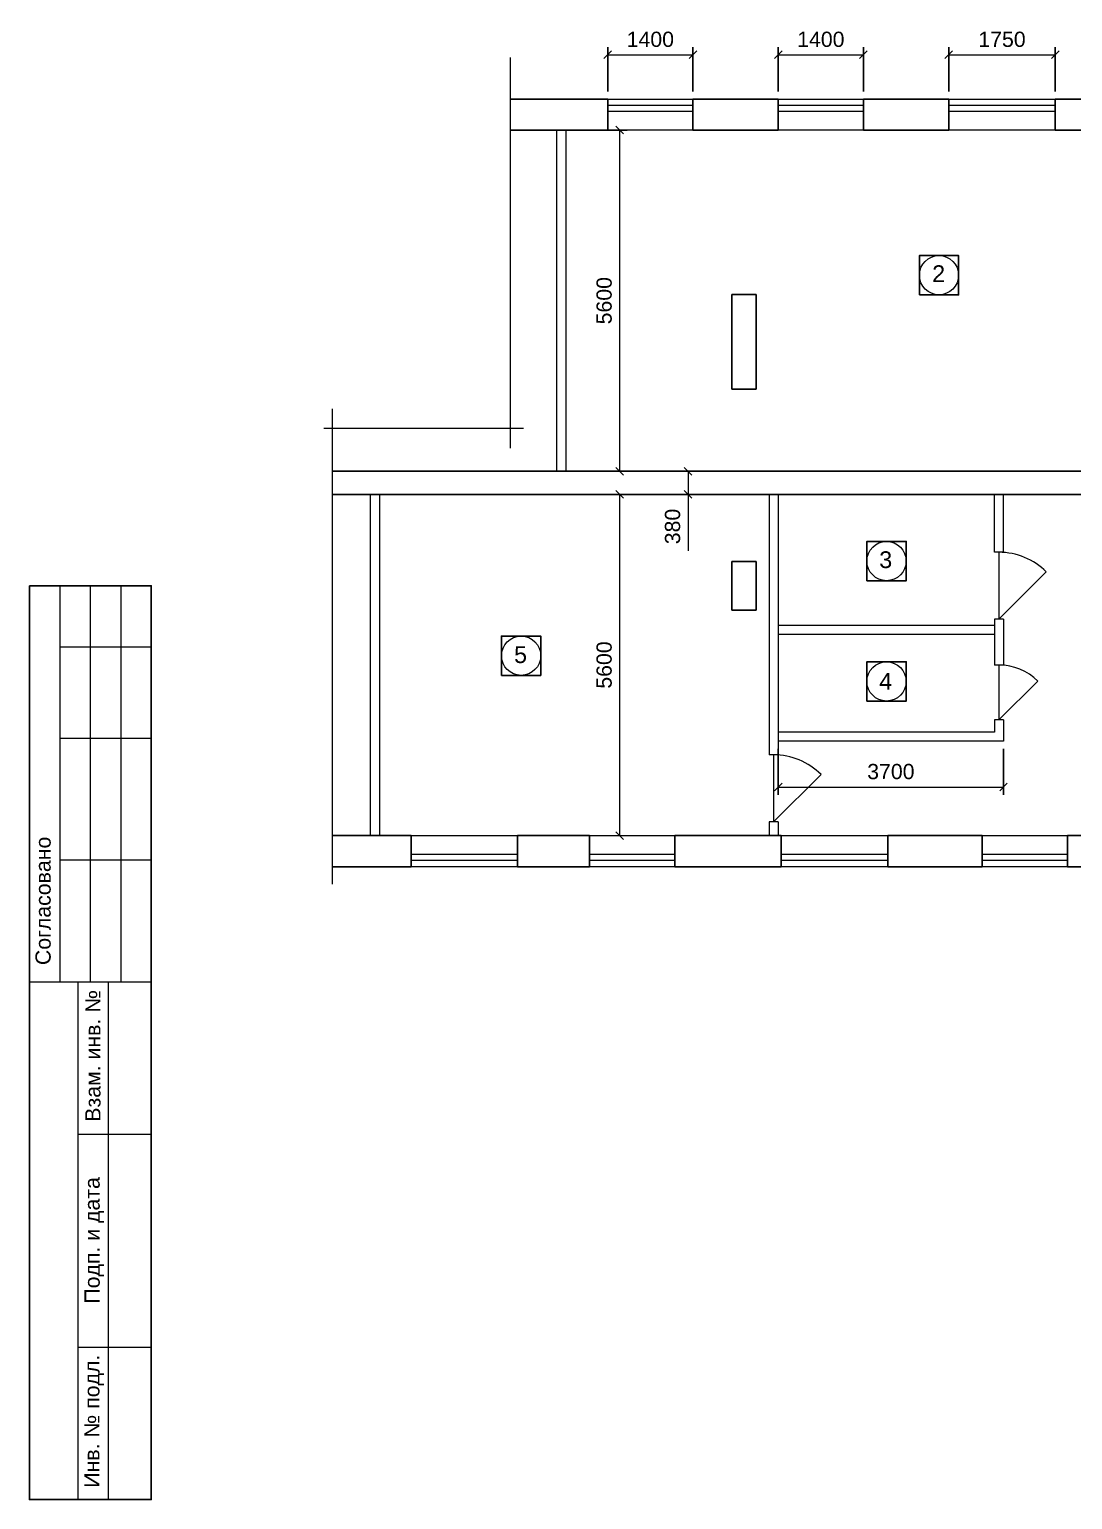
# Model space of a CAD drawing. Header units: metres. Extents: x 0 to 81.5, y -0.4 to 24.5.
# Drawn here: x 0.01 to 17.14, y 0.01 to 24.15 of the extents above; entities that cross this region are included whole.
import ezdxf
from ezdxf.enums import TextEntityAlignment as Align

# ---------------------------------------------------------------- set-up
doc = ezdxf.new("R2010")
doc.units = ezdxf.units.M
doc.header["$MEASUREMENT"] = 0
doc.layers.get('DEFPOINTS').update_dxf_attribs({"lineweight": 0})
doc.layers.add('Level 44', color=7, linetype='Continuous', lineweight=0)
doc.layers.add('Level 63', color=7, linetype='Continuous', lineweight=0)
doc.layers.add('YOLO_STAMP', color=1, linetype='Continuous')
doc.layers.add('YOLO_TABLE', color=1, linetype='Continuous')
doc.styles.get("Standard").update_dxf_attribs({"font": 'txt.shx'})
doc.styles.add('Style-Arial', font='arial.ttf')
doc.dimstyles.get("Standard").update_dxf_attribs({"dimtxt": 0.18, "dimasz": 0.18, "dimexe": 0.18, "dimexo": 0.0625, "dimgap": 0.09, "dimtad": 0, "dimtih": 1, "dimtoh": 1, "dimdec": 4, "dimzin": 0, "dimdsep": 46, "dimtxsty": 'Standard', "dimcen": 0.09, "dimadec": 0, "dimazin": 0, "dimtfac": 1, "dimtdec": 4, "dimtofl": 0, "dimtmove": 0, "dimatfit": 3, "dimfxl": 1, "dimtolj": 1, "dimtzin": 0, "dimarcsym": 0})

# ---------------------------------------------------------------- blocks, each defined once
blk = doc.blocks.new('_Oblique')
at = {"color": 0, "linetype": 'ByBlock', "lineweight": -2}
blk.add_line((0.5, 0.5), (-0.5, -0.5), dxfattribs=at)
blk = doc.blocks.new('*D25')
at = {"color": 0, "lineweight": -2, "transparency": 16777216}
for p, q in [((9.504, 23.127), (9.504, 23.854)), ((10.904, 23.127), (10.904, 23.854))]:
    blk.add_line(p, q, dxfattribs=at)
at = {"color": 5, "lineweight": 0, "transparency": 16777216}
blk.add_line((9.504, 23.729), (10.904, 23.729), dxfattribs=at)
at = {"layer": 'DEFPOINTS', "color": 0, "transparency": 16777216}
for p in [(10.904, 23.729), (9.504, 23.002), (10.904, 23.002)]:
    blk.add_point(p, dxfattribs=at)
at = {"color": 5, "lineweight": 0, "transparency": 16777216, "xscale": 0.125, "yscale": 0.125, "zscale": 0.125, "rotation": 180}
blk.add_blockref('_Oblique', (9.504, 23.729), dxfattribs=at)
at = {"color": 5, "lineweight": 0, "transparency": 16777216, "xscale": 0.125, "yscale": 0.125, "zscale": 0.125}
blk.add_blockref('_Oblique', (10.904, 23.729), dxfattribs=at)
at = {"color": 0, "transparency": 16777216, "insert": (10.204, 23.981), "char_height": 0.25, "attachment_point": 5, "style": 'Style-Arial'}
blk.add_mtext('1400', dxfattribs=at)
blk = doc.blocks.new('TerminatorOpen')
at = {"color": 0, "linetype": 'ByBlock', "lineweight": -2}
for q in [(-1, 0.5), (-1, 0), (-1, -0.5)]:
    blk.add_line((0, 0), q, dxfattribs=at)
blk = doc.blocks.new('*D26')
at = {"color": 0, "lineweight": -2, "transparency": 16777216}
for p, q in [((12.304, 23.127), (12.304, 23.854)), ((13.704, 23.127), (13.704, 23.854))]:
    blk.add_line(p, q, dxfattribs=at)
at = {"color": 5, "lineweight": 0, "transparency": 16777216}
blk.add_line((12.304, 23.729), (13.704, 23.729), dxfattribs=at)
at = {"layer": 'DEFPOINTS', "color": 0, "transparency": 16777216}
for p in [(13.704, 23.729), (12.304, 23.002), (13.704, 23.002)]:
    blk.add_point(p, dxfattribs=at)
at = {"color": 5, "lineweight": 0, "transparency": 16777216, "xscale": 0.125, "yscale": 0.125, "zscale": 0.125, "rotation": 180}
blk.add_blockref('_Oblique', (12.304, 23.729), dxfattribs=at)
at = {"color": 5, "lineweight": 0, "transparency": 16777216, "xscale": 0.125, "yscale": 0.125, "zscale": 0.125}
blk.add_blockref('_Oblique', (13.704, 23.729), dxfattribs=at)
at = {"color": 0, "transparency": 16777216, "insert": (13.004, 23.981), "char_height": 0.25, "attachment_point": 5, "style": 'Style-Arial'}
blk.add_mtext('1400', dxfattribs=at)
blk = doc.blocks.new('*D27')
at = {"color": 0, "lineweight": -2, "transparency": 16777216}
for p, q in [((15.104, 23.127), (15.104, 23.854)), ((16.854, 23.127), (16.854, 23.854))]:
    blk.add_line(p, q, dxfattribs=at)
at = {"color": 5, "lineweight": 0, "transparency": 16777216}
blk.add_line((15.104, 23.729), (16.854, 23.729), dxfattribs=at)
at = {"layer": 'DEFPOINTS', "color": 0, "transparency": 16777216}
for p in [(16.854, 23.729), (15.104, 23.002), (16.854, 23.002)]:
    blk.add_point(p, dxfattribs=at)
at = {"color": 5, "lineweight": 0, "transparency": 16777216, "xscale": 0.125, "yscale": 0.125, "zscale": 0.125, "rotation": 180}
blk.add_blockref('_Oblique', (15.104, 23.729), dxfattribs=at)
at = {"color": 5, "lineweight": 0, "transparency": 16777216, "xscale": 0.125, "yscale": 0.125, "zscale": 0.125}
blk.add_blockref('_Oblique', (16.854, 23.729), dxfattribs=at)
at = {"color": 0, "transparency": 16777216, "insert": (15.979, 23.981), "char_height": 0.25, "attachment_point": 5, "style": 'Style-Arial'}
blk.add_mtext('1750', dxfattribs=at)
blk = doc.blocks.new('*D70')
at = {"color": 0, "lineweight": -2, "transparency": 16777216}
for p, q in [((8.939, 22.492), (9.824, 22.492)), ((8.939, 16.892), (9.824, 16.892))]:
    blk.add_line(p, q, dxfattribs=at)
at = {"color": 5, "lineweight": 0, "transparency": 16777216}
blk.add_line((9.699, 22.492), (9.699, 16.892), dxfattribs=at)
at = {"layer": 'DEFPOINTS', "color": 0, "transparency": 16777216}
for p in [(8.814, 22.492), (8.814, 16.892), (9.699, 16.892)]:
    blk.add_point(p, dxfattribs=at)
at = {"color": 5, "lineweight": 0, "transparency": 16777216, "xscale": 0.125, "yscale": 0.125, "zscale": 0.125}
for p, rotation in [((9.699, 22.492), 90), ((9.699, 16.892), 270)]:
    blk.add_blockref('_Oblique', p, dxfattribs=dict(at, rotation=rotation))
at = {"color": 0, "transparency": 16777216, "insert": (9.446, 19.692), "char_height": 0.25, "attachment_point": 5, "rotation": 90, "style": 'Style-Arial'}
blk.add_mtext('5600', dxfattribs=at)
blk = doc.blocks.new('*D71')
at = {"color": 0, "lineweight": -2, "transparency": 16777216}
for p, q in [((9.824, 16.892), (10.948, 16.892)), ((9.824, 16.512), (10.948, 16.512))]:
    blk.add_line(p, q, dxfattribs=at)
at = {"color": 5, "lineweight": 0, "transparency": 16777216}
for p, q in [((10.823, 16.892), (10.823, 16.512)), ((10.823, 16.512), (10.823, 15.586))]:
    blk.add_line(p, q, dxfattribs=at)
at = {"layer": 'DEFPOINTS', "color": 0, "transparency": 16777216}
for p in [(9.699, 16.892), (9.699, 16.512), (10.823, 16.512)]:
    blk.add_point(p, dxfattribs=at)
at = {"color": 5, "lineweight": 0, "transparency": 16777216, "xscale": 0.125, "yscale": 0.125, "zscale": 0.125}
for p, rotation in [((10.823, 16.892), 90), ((10.823, 16.512), 270)]:
    blk.add_blockref('_Oblique', p, dxfattribs=dict(at, rotation=rotation))
at = {"color": 0, "transparency": 16777216, "insert": (10.57, 15.986), "char_height": 0.25, "attachment_point": 5, "rotation": 90, "style": 'Style-Arial'}
blk.add_mtext('380', dxfattribs=at)
blk = doc.blocks.new('*D72')
at = {"color": 5, "lineweight": 0, "transparency": 16777216}
blk.add_line((9.699, 16.512), (9.699, 10.912), dxfattribs=at)
at = {"layer": 'DEFPOINTS', "color": 0, "transparency": 16777216}
for p in [(9.699, 16.512), (9.699, 10.912), (9.699, 10.912)]:
    blk.add_point(p, dxfattribs=at)
at = {"color": 5, "lineweight": 0, "transparency": 16777216, "xscale": 0.125, "yscale": 0.125, "zscale": 0.125}
for p, rotation in [((9.699, 16.512), 90), ((9.699, 10.912), 270)]:
    blk.add_blockref('_Oblique', p, dxfattribs=dict(at, rotation=rotation))
at = {"color": 0, "transparency": 16777216, "insert": (9.446, 13.712), "char_height": 0.25, "attachment_point": 5, "rotation": 90, "style": 'Style-Arial'}
blk.add_mtext('5600', dxfattribs=at)
blk = doc.blocks.new('*D73')
at = {"color": 0, "lineweight": -2, "transparency": 16777216}
for p, q in [((12.304, 12.337), (12.304, 11.584)), ((16.004, 12.337), (16.004, 11.584))]:
    blk.add_line(p, q, dxfattribs=at)
at = {"color": 5, "lineweight": 0, "transparency": 16777216}
blk.add_line((12.304, 11.709), (16.004, 11.709), dxfattribs=at)
at = {"layer": 'DEFPOINTS', "color": 0, "transparency": 16777216}
for p in [(12.304, 12.462), (16.004, 12.462), (16.004, 11.709)]:
    blk.add_point(p, dxfattribs=at)
at = {"color": 5, "lineweight": 0, "transparency": 16777216, "xscale": 0.125, "yscale": 0.125, "zscale": 0.125, "rotation": 180}
blk.add_blockref('_Oblique', (12.304, 11.709), dxfattribs=at)
at = {"color": 5, "lineweight": 0, "transparency": 16777216, "xscale": 0.125, "yscale": 0.125, "zscale": 0.125}
blk.add_blockref('_Oblique', (16.004, 11.709), dxfattribs=at)
at = {"color": 0, "transparency": 16777216, "insert": (14.154, 11.962), "char_height": 0.25, "attachment_point": 5, "style": 'Style-Arial'}
blk.add_mtext('3700', dxfattribs=at)

msp = doc.modelspace()

# ---------------------------------------------------------------- linework, layer by layer
msp.add_line((2.00669141, 15.01314386), (2.00669141, 0.01314386))
at = {"layer": 'Level 44', "color": 7, "linetype": 'Continuous', "lineweight": 0}
for p, q in [((7.9036536, 23.68332622), (7.9036536, 17.27247066)), ((9.50400268, 22.90215211), (10.90400268, 22.90215211)), ((9.50400268, 22.80215211), (10.90400268, 22.80215211)), ((12.30400268, 22.90215211), (13.70400268, 22.90215211)), ((12.30400268, 22.80215211), (13.70400268, 22.80215211)), ((15.10400268, 22.90215211), (16.85400268, 22.90215211)), ((15.10400268, 22.80215211), (16.85400268, 22.80215211)), ((4.98665658, 10.11748642), (4.98665658, 17.9172962)), ((8.12010921, 17.59617308), (4.84235284, 17.59617308)), ((15.92900268, 15.56215211), (15.92900268, 14.46215211)), ((15.92900268, 14.46215211), (16.70682014, 15.23996957)), ((15.92900268, 13.71215211), (15.92900268, 12.81215211)), ((15.92900268, 12.81215211), (16.56539878, 13.44854822)), ((12.22900268, 12.23715211), (12.22900268, 11.13715211)), ((12.22900268, 11.13715211), (13.00682014, 11.91496957)), ((8.02400268, 10.60215211), (6.27400268, 10.60215211)), ((8.02400268, 10.50215211), (6.27400268, 10.50215211)), ((10.60400268, 10.60215211), (9.20400268, 10.60215211)), ((10.60400268, 10.50215211), (9.20400268, 10.50215211)), ((14.10400268, 10.60215211), (12.35400268, 10.60215211)), ((14.10400268, 10.50215211), (12.35400268, 10.50215211)), ((17.05400268, 10.60215211), (15.65400268, 10.60215211)), ((17.05400268, 10.50215211), (15.65400268, 10.50215211))]:
    msp.add_line(p, q, dxfattribs=at)
at = {"layer": 'Level 44', "color": 7, "linetype": 'Continuous', "lineweight": 30}
for p, q in [((7.9036536, 23.00215211), (9.50400268, 23.00215211)), ((9.50400268, 22.49215211), (9.50400268, 23.00215211)), ((10.90400268, 22.49215211), (10.90400268, 23.00215211)), ((10.90400268, 23.00215211), (12.30400268, 23.00215211)), ((12.30400268, 22.49215211), (12.30400268, 23.00215211)), ((13.70400268, 22.49215211), (13.70400268, 23.00215211)), ((13.70400268, 23.00215211), (15.10400268, 23.00215211)), ((15.10400268, 22.49215211), (15.10400268, 23.00215211)), ((16.85400268, 23.00215211), (18.35400268, 23.00215211)), ((16.85400268, 22.49215211), (16.85400268, 23.00215211)), ((7.9036536, 22.49215211), (9.50400268, 22.49215211)), ((10.90400268, 22.49215211), (12.30400268, 22.49215211)), ((13.70400268, 22.49215211), (15.10400268, 22.49215211)), ((16.85400268, 22.49215211), (18.35400268, 22.49215211)), ((11.54400268, 19.79215211), (11.94400268, 19.79215211)), ((11.54400268, 19.79215211), (11.54400268, 18.24215211)), ((11.94400268, 19.79215211), (11.94400268, 18.24215211)), ((11.54400268, 18.24215211), (11.94400268, 18.24215211)), ((4.98665658, 16.89215211), (9.45400268, 16.89215211)), ((9.45400268, 16.89215211), (18.30400268, 16.89215211)), ((4.98665658, 16.51215211), (9.45400268, 16.51215211)), ((9.45400268, 16.51215211), (18.30400268, 16.51215211)), ((11.54400268, 15.41215211), (11.94400268, 15.41215211)), ((11.54400268, 15.41215211), (11.54400268, 14.61215211)), ((11.94400268, 15.41215211), (11.94400268, 14.61215211)), ((11.54400268, 14.61215211), (11.94400268, 14.61215211)), ((4.98665658, 10.91215211), (6.27400268, 10.91215211)), ((6.27400268, 10.91215211), (6.27400268, 10.40215211)), ((8.02400268, 10.91215211), (8.02400268, 10.40215211)), ((8.02400268, 10.91215211), (9.20400268, 10.91215211)), ((9.20400268, 10.91215211), (9.20400268, 10.40215211)), ((10.60400268, 10.91215211), (10.60400268, 10.40215211)), ((10.60400268, 10.91215211), (12.35400268, 10.91215211)), ((12.35400268, 10.91215211), (12.35400268, 10.40215211)), ((14.10400268, 10.91215211), (14.10400268, 10.40215211)), ((14.10400268, 10.91215211), (15.65400268, 10.91215211)), ((15.65400268, 10.91215211), (15.65400268, 10.40215211)), ((17.05400268, 10.91215211), (17.05400268, 10.40215211)), ((17.05400268, 10.91215211), (18.40400268, 10.91215211)), ((4.98665658, 10.40215211), (6.27400268, 10.40215211)), ((8.02400268, 10.40215211), (9.20400268, 10.40215211)), ((10.60400268, 10.40215211), (12.35400268, 10.40215211)), ((14.10400268, 10.40215211), (15.65400268, 10.40215211)), ((17.05400268, 10.40215211), (18.40400268, 10.40215211))]:
    msp.add_line(p, q, dxfattribs=at)
at = {"layer": 'Level 44', "color": 7, "linetype": 'Continuous', "lineweight": 13}
for p, q in [((9.50400268, 23.00215211), (10.90400268, 23.00215211)), ((12.30400268, 23.00215211), (13.70400268, 23.00215211)), ((15.10400268, 23.00215211), (16.85400268, 23.00215211)), ((8.66400268, 22.49215211), (8.66400268, 16.89215211)), ((8.81400268, 22.49215211), (8.81400268, 16.89215211)), ((10.90400268, 22.49215211), (9.50400268, 22.49215211)), ((13.70400268, 22.49215211), (12.30400268, 22.49215211)), ((16.85400268, 22.49215211), (15.10400268, 22.49215211)), ((5.60400268, 16.51215211), (5.60400268, 10.91215211)), ((5.75400268, 16.51215211), (5.75400268, 10.91215211)), ((12.15400268, 16.51215211), (12.15400268, 12.23715211)), ((12.30400268, 16.51215211), (12.30400268, 12.23715211)), ((15.85400268, 15.56215211), (15.85400268, 16.51215211)), ((16.00400268, 15.56215211), (16.00400268, 16.51215211)), ((16.00400268, 15.56215211), (15.85400268, 15.56215211)), ((15.85400268, 14.36215211), (12.30400268, 14.36215211)), ((15.85400268, 14.46215211), (15.85400268, 13.71215211)), ((16.00400268, 14.46215211), (15.85400268, 14.46215211)), ((16.00400268, 14.46215211), (16.00400268, 13.71215211)), ((15.85400268, 14.21215211), (12.30400268, 14.21215211)), ((16.00400268, 13.71215211), (15.85400268, 13.71215211)), ((16.00400268, 12.81215211), (15.85400268, 12.81215211)), ((15.85400268, 12.81215211), (15.85400268, 12.61215211)), ((16.00400268, 12.81215211), (16.00400268, 12.46215211)), ((15.85400268, 12.61215211), (12.30400268, 12.61215211)), ((16.00400268, 12.46215211), (12.30400268, 12.46215211)), ((12.30400268, 12.23715211), (12.15400268, 12.23715211)), ((12.30400268, 11.13715211), (12.15400268, 11.13715211)), ((12.15400268, 11.13715211), (12.15400268, 10.91215211)), ((12.30400268, 11.13715211), (12.30400268, 10.91215211)), ((6.27400268, 10.91215211), (8.02400268, 10.91215211)), ((9.20400268, 10.91215211), (10.60400268, 10.91215211)), ((12.35400268, 10.91215211), (14.10400268, 10.91215211)), ((15.65400268, 10.91215211), (17.05400268, 10.91215211)), ((8.02400268, 10.40215211), (6.27400268, 10.40215211)), ((10.60400268, 10.40215211), (9.20400268, 10.40215211)), ((14.10400268, 10.40215211), (12.35400268, 10.40215211)), ((17.05400268, 10.40215211), (15.65400268, 10.40215211))]:
    msp.add_line(p, q, dxfattribs=at)
for centre in [(14.94442818, 20.11025507), (14.08317465, 15.4186145), (8.08189494, 13.86503377), (14.08317465, 13.44271881)]:
    msp.add_circle(centre, 0.32228863, dxfattribs=at)
at = {"layer": 'Level 44', "color": 7, "linetype": 'Continuous', "lineweight": 0}
for centre, radius in [((15.92900268, 14.46215211), 1.1), ((15.92900268, 12.81215211), 0.9), ((12.22900268, 11.13715211), 1.1)]:
    msp.add_arc(centre, radius, 45, 90, dxfattribs=at)
at = {"layer": 'Level 63', "color": 7, "linetype": 'Continuous', "lineweight": 13}
for p, q in [((0.00669141, 15.01314386), (2.00669141, 15.01314386)), ((0.00669141, 15.01314386), (0.00669141, 8.51314386)), ((0.50669141, 15.01314386), (0.50669141, 8.51314386)), ((1.00669141, 15.01314386), (1.00669141, 8.51314386)), ((1.50669141, 15.01314386), (1.50669141, 8.51314386)), ((0.50669141, 14.01314386), (2.00669141, 14.01314386)), ((0.50669141, 12.51314386), (2.00669141, 12.51314386)), ((0.50669141, 10.51314386), (2.00669141, 10.51314386)), ((0.00669141, 8.51314386), (2.00669141, 8.51314386)), ((0.80669141, 8.51314386), (2.00669141, 8.51314386)), ((1.30669141, 0.01314386), (1.30669141, 8.51314386)), ((0.80669141, 6.01314386), (2.00669141, 6.01314386)), ((0.80669141, 2.51314386), (2.00669141, 2.51314386))]:
    msp.add_line(p, q, dxfattribs=at)
at = {"layer": 'Level 63', "color": 7, "linetype": 'Continuous', "lineweight": 13, "flags": 128}
msp.add_lwpolyline([(2.00669141, 0.01314386), (0.80669141, 0.01314386), (0.80669141, 8.51314386)], dxfattribs=at)
at = {"layer": 'YOLO_STAMP'}
msp.add_lwpolyline([(0.00669141, 15.01314386), (2.00669141, 15.01314386), (2.00669141, 0.01314386), (0.00669141, 0.01314386)], close=True, dxfattribs=at)
at = {"layer": 'YOLO_TABLE'}
for points in [[(14.62213955, 19.78796644), (15.26671681, 19.78796644), (15.26671681, 20.4325437), (14.62213955, 20.4325437)], [(13.76088602, 15.09632587), (14.40546328, 15.09632587), (14.40546328, 15.74090313), (13.76088602, 15.74090313)], [(7.75960631, 13.54274514), (8.40418357, 13.54274514), (8.40418357, 14.1873224), (7.75960631, 14.1873224)], [(13.76088602, 13.12043018), (14.40546328, 13.12043018), (14.40546328, 13.76500744), (13.76088602, 13.76500744)]]:
    msp.add_lwpolyline(points, close=True, dxfattribs=at)

# ---------------------------------------------------------------- texts
at = {"layer": 'Level 63', "color": 7, "linetype": 'Continuous', "lineweight": 13, "style": 'Style-Arial'}
for s, p in [('2', (14.93852284, 20.13580858)), ('3', (14.06936116, 15.44096919)), ('5', (8.07267268, 13.88202314)), ('4', (14.06873234, 13.44534001))]:
    msp.add_text(s, height=0.275, dxfattribs=at).set_placement(p, align=Align.MIDDLE_CENTER)
at = {"layer": 'Level 63', "color": 7, "linetype": 'Continuous', "lineweight": 0, "style": 'Style-Arial'}
for s, p in [('Согласовано', (0.23108622, 9.84056573)), ('Взам. инв. №', (1.04937035, 7.29750405)), ('Подп. и дата', (1.03648392, 4.26771036)), ('Инв. № подл.', (1.03201929, 1.29979256))]:
    msp.add_text(s, height=0.25002, rotation=90, dxfattribs=at).set_placement(p, align=Align.MIDDLE_CENTER)

# ---------------------------------------------------------------- dimensions: what is measured, and where the dimension line sits
for base, p1, p2, picture, middle in [((10.90400268, 23.72855102), (9.50400268, 23.00215211), (10.90400268, 23.00215211), '*D25', (10.20400268, 23.98119426)), ((13.70400268, 23.72855102), (12.30400268, 23.00215211), (13.70400268, 23.00215211), '*D26', (13.00400268, 23.98119426)), ((16.85400268, 23.72855102), (15.10400268, 23.00215211), (16.85400268, 23.00215211), '*D27', (15.97900268, 23.98119426)), ((16.00400268, 11.70888085), (12.30400268, 12.46215211), (16.00400268, 12.46215211), '*D73', (14.15400268, 11.96160936))]:
    dim = msp.add_linear_dim(base=base, p1=p1, p2=p2, dimstyle='Standard', override={"dimtxt": 0.25, "dimasz": 0.125, "dimexe": 0.125, "dimexo": 0.125, "dimgap": 0.125, "dimtad": 1, "dimtih": 0, "dimtoh": 0, "dimlfac": 1000, "dimzin": 11, "dimtxsty": 'Style-Arial', "dimblk": 'Oblique', "dimclrd": 5, "dimadec": 4, "dimazin": 3, "dimldrblk": 'TerminatorOpen', "dimtolj": 0, "dimtzin": 11, "dimlwd": 0})
    dim.commit()
    dim.dimension.update_dxf_attribs({"geometry": picture, "text_midpoint": middle})
for base, p1, p2, picture, middle in [((9.69885021, 16.89215211), (8.81400268, 22.49215211), (8.81400268, 16.89215211), '*D70', (9.44620697, 19.69215211)), ((10.82309948, 16.51215211), (9.69885021, 16.89215211), (9.69885021, 16.51215211), '*D71', (10.57037097, 15.98648704)), ((9.69885021, 10.91215211), (9.69885021, 16.51215211), (9.69885021, 10.91215211), '*D72', (9.44620697, 13.71215211))]:
    dim = msp.add_linear_dim(base=base, p1=p1, p2=p2, angle=90, dimstyle='Standard', override={"dimtxt": 0.25, "dimasz": 0.125, "dimexe": 0.125, "dimexo": 0.125, "dimgap": 0.125, "dimtad": 1, "dimtih": 0, "dimtoh": 0, "dimlfac": 1000, "dimzin": 11, "dimtxsty": 'Style-Arial', "dimblk": 'Oblique', "dimclrd": 5, "dimadec": 4, "dimazin": 3, "dimldrblk": 'TerminatorOpen', "dimtolj": 0, "dimtzin": 11, "dimlwd": 0})
    dim.commit()
    dim.dimension.update_dxf_attribs({"geometry": picture, "text_midpoint": middle})

doc.saveas('drawing.dxf')
